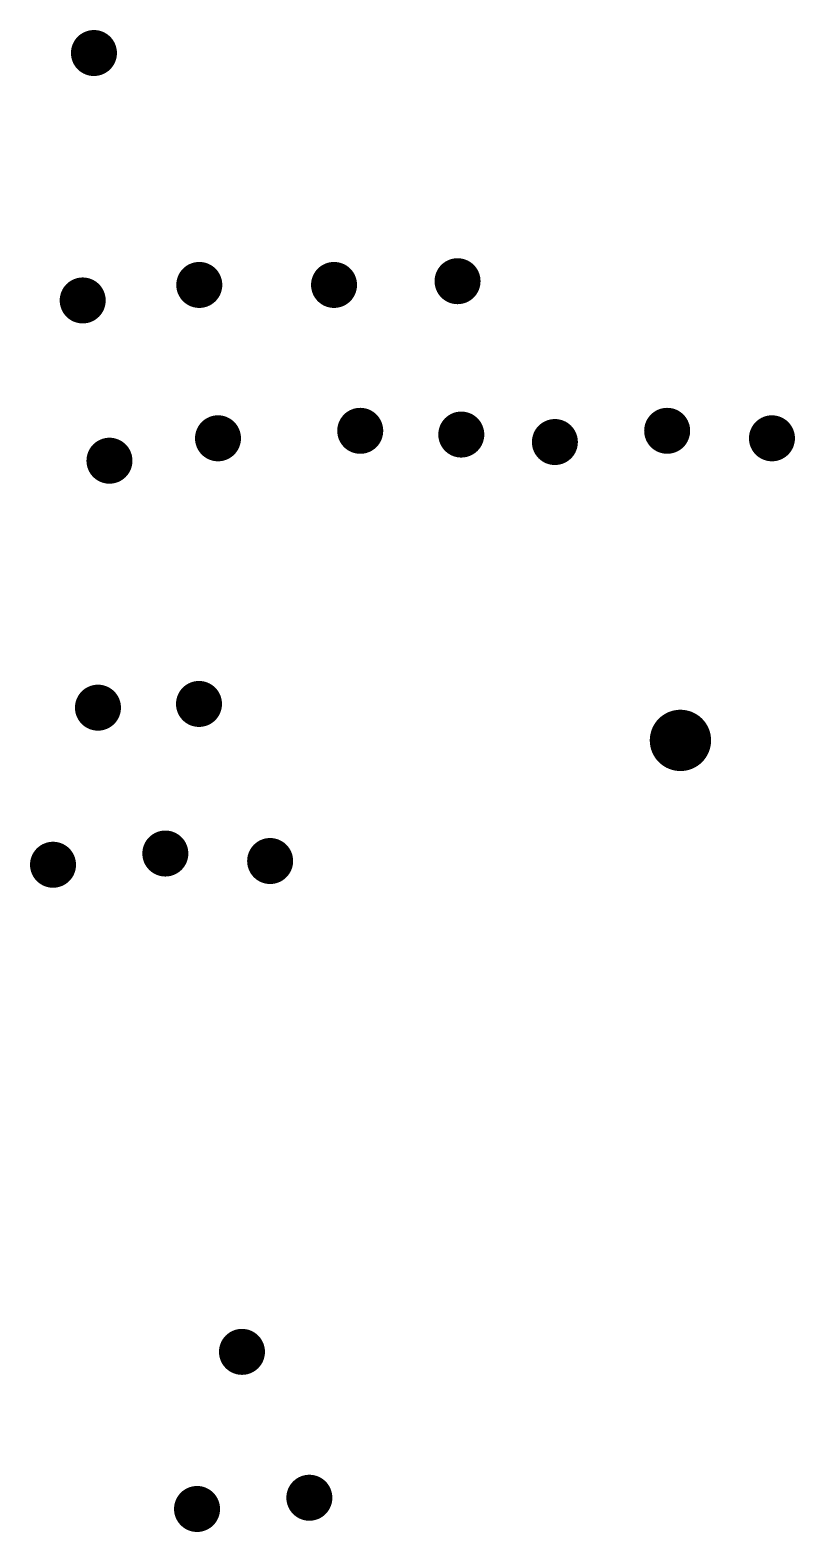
# Model space of a CAD drawing. Header units: millimetres. Extents: x -576 to 507, y -350 to 602.
# Drawn here: x -359.26 to -334.32, y -235.58 to -186.6 of the extents above; entities that cross this region are included whole.
import ezdxf

# ---------------------------------------------------------------- set-up
doc = ezdxf.new("R2010")
doc.units = ezdxf.units.MM

msp = doc.modelspace()

# ---------------------------------------------------------------- linework, layer by layer
for points, const_width in [([(-357.55, -187.352, 1), (-356.8, -187.352, 1)], 0.75), ([(-354.115, -194.914, 1), (-353.365, -194.914, 1)], 0.75), ([(-349.721, -194.914, 1), (-348.971, -194.914, 1)], 0.75), ([(-345.694, -194.792, 1), (-344.944, -194.792, 1)], 0.75), ([(-357.916, -195.42, 1), (-357.166, -195.42, 1)], 0.75), ([(-353.505, -199.915, 1), (-352.755, -199.915, 1)], 0.75), ([(-348.867, -199.671, 1), (-348.117, -199.671, 1)], 0.75), ([(-345.572, -199.793, 1), (-344.822, -199.793, 1)], 0.75), ([(-342.52, -200.037, 1), (-341.77, -200.037, 1)], 0.75), ([(-338.859, -199.671, 1), (-338.109, -199.671, 1)], 0.75), ([(-335.442, -199.915, 1), (-334.692, -199.915, 1)], 0.75), ([(-357.044, -200.646, 1), (-356.294, -200.646, 1)], 0.75), ([(-357.419, -208.699, 1), (-356.669, -208.699, 1)], 0.75), ([(-354.124, -208.577, 1), (-353.374, -208.577, 1)], 0.75), ([(-338.551, -209.766, -1), (-337.551, -209.766, -1)], 1), ([(-355.222, -213.455, 1), (-354.472, -213.455, 1)], 0.75), ([(-351.805, -213.699, 1), (-351.055, -213.699, 1)], 0.75), ([(-358.884, -213.821, 1), (-358.134, -213.821, 1)], 0.75), ([(-352.723, -229.705, 1), (-351.973, -229.705, 1)], 0.75), ([(-354.188, -234.828, 1), (-353.438, -234.828, 1)], 0.75), ([(-350.526, -234.462, 1), (-349.776, -234.462, 1)], 0.75)]:
    msp.add_lwpolyline(points, format="xyb", close=True, dxfattribs=dict(const_width=const_width))

doc.saveas('drawing.dxf')
